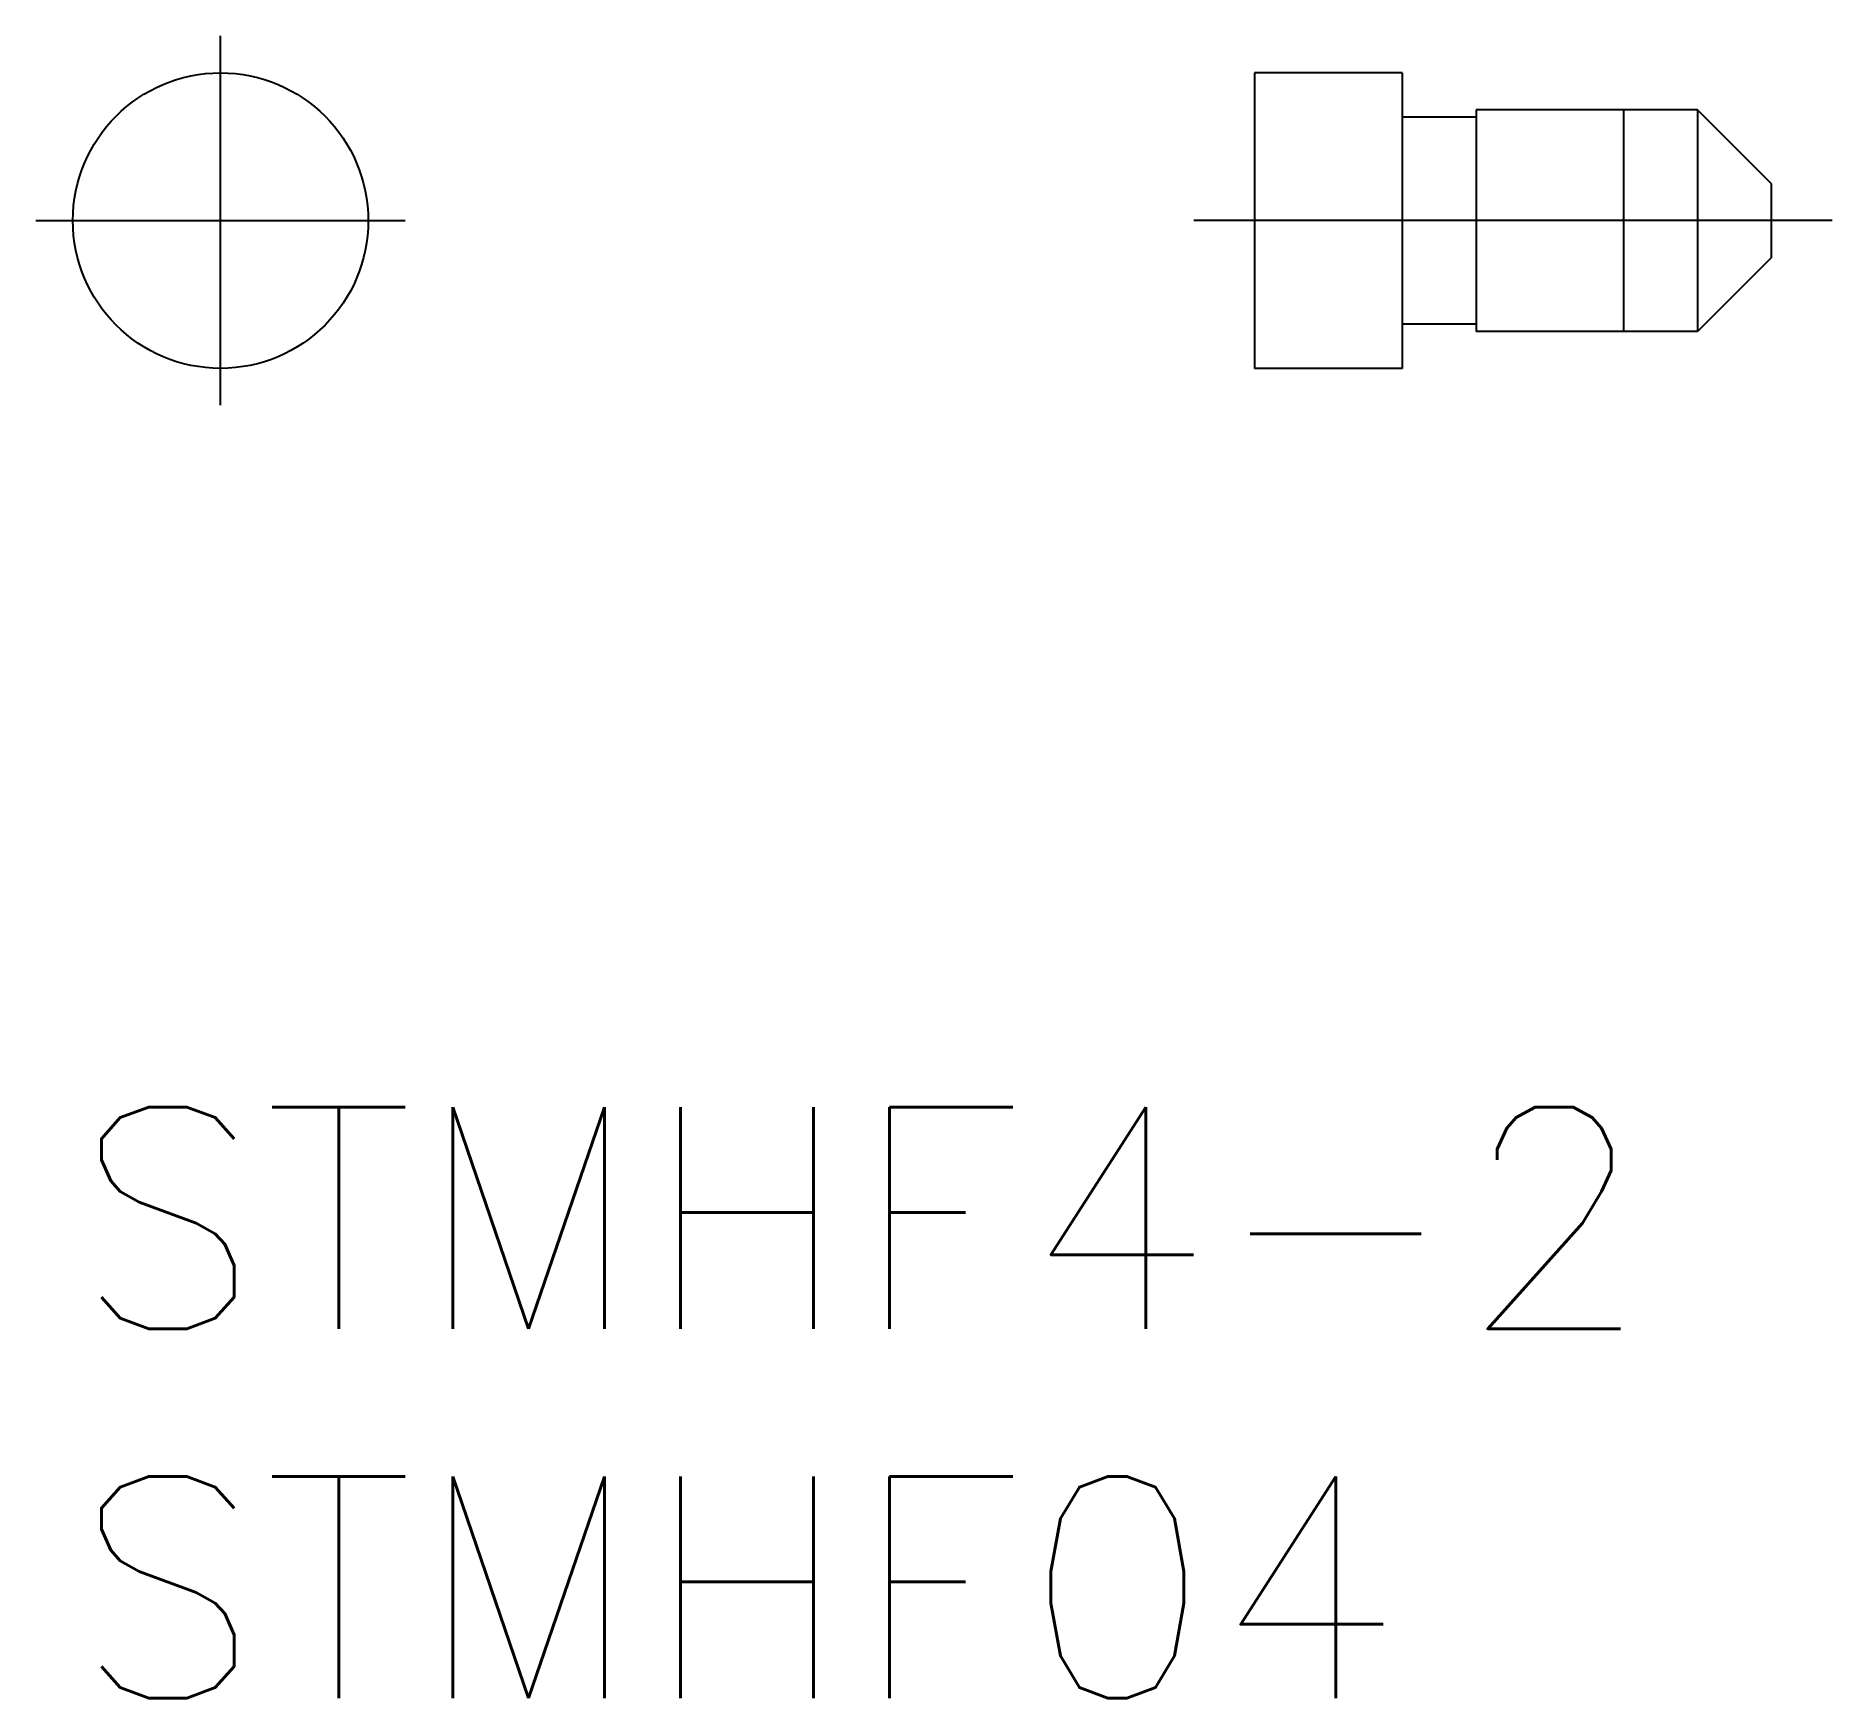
# Model space of a CAD drawing. Extents: x -0.5 to 23.8, y -8 to 14.5.
import ezdxf

# ---------------------------------------------------------------- set-up
doc = ezdxf.new("R2010")
doc.units = 0
doc.header["$LTSCALE"] = 0.5
doc.linetypes.add('CENTER', pattern=[50.8, 31.75, -6.35, 6.35, -6.35])
for name, color, linetype in [('MSM_CENTER', 1, 'CENTER'), ('MSM_CONTINUOUS', 7, 'CONTINUOUS'), ('MSM_NARROW', 5, 'CONTINUOUS'), ('MSM_PART_NUMBER', 7, 'CONTINUOUS')]:
    doc.layers.add(name, color=color, linetype=linetype)
doc.styles.get("Standard").update_dxf_attribs({"font": 'txt.shx', "height": 1.5, "bigfont": 'bigfont.shx'})

# ---------------------------------------------------------------- blocks, each defined once
blk = doc.blocks.new('*U13')
at = {"layer": 'MSM_PART_NUMBER'}
blk.add_text('STMHF4-2', height=3, dxfattribs=at).set_placement((0, -3))
blk = doc.blocks.new('*U14')
at = {"layer": 'MSM_PART_NUMBER'}
blk.add_text('STMHF04', height=3, dxfattribs=at).set_placement((0, -8))

msp = doc.modelspace()

# ---------------------------------------------------------------- linework, layer by layer
at = {"layer": 'MSM_CENTER'}
for p, q in [((2, 9.5), (2, 14.5)), ((-0.5, 12), (4.5, 12)), ((23.82, 12), (15.18, 12))]:
    msp.add_line(p, q, dxfattribs=at)
at = {"layer": 'MSM_CONTINUOUS'}
for p, q in [((18, 14), (16, 14)), ((16, 14), (16, 10)), ((18, 14), (18, 10)), ((19, 13.4), (18, 13.4)), ((22, 13.5), (19, 13.5)), ((19, 13.5), (19, 10.5)), ((23, 12.5), (22, 13.5)), ((22, 13.5), (22, 10.5)), ((23, 11.5), (23, 12.5)), ((23, 11.5), (22, 10.5)), ((19, 10.6), (18, 10.6)), ((22, 10.5), (19, 10.5)), ((18, 10), (16, 10))]:
    msp.add_line(p, q, dxfattribs=at)
msp.add_circle((2, 12), 2, dxfattribs=at)
at = {"layer": 'MSM_NARROW'}
msp.add_line((21, 10.5), (21, 13.5), dxfattribs=at)

# ---------------------------------------------------------------- block references
at = {"layer": 'MSM_CONTINUOUS'}
for name in ['*U13', '*U14']:
    msp.add_blockref(name, (0, 0), dxfattribs=at)

doc.saveas('drawing.dxf')
